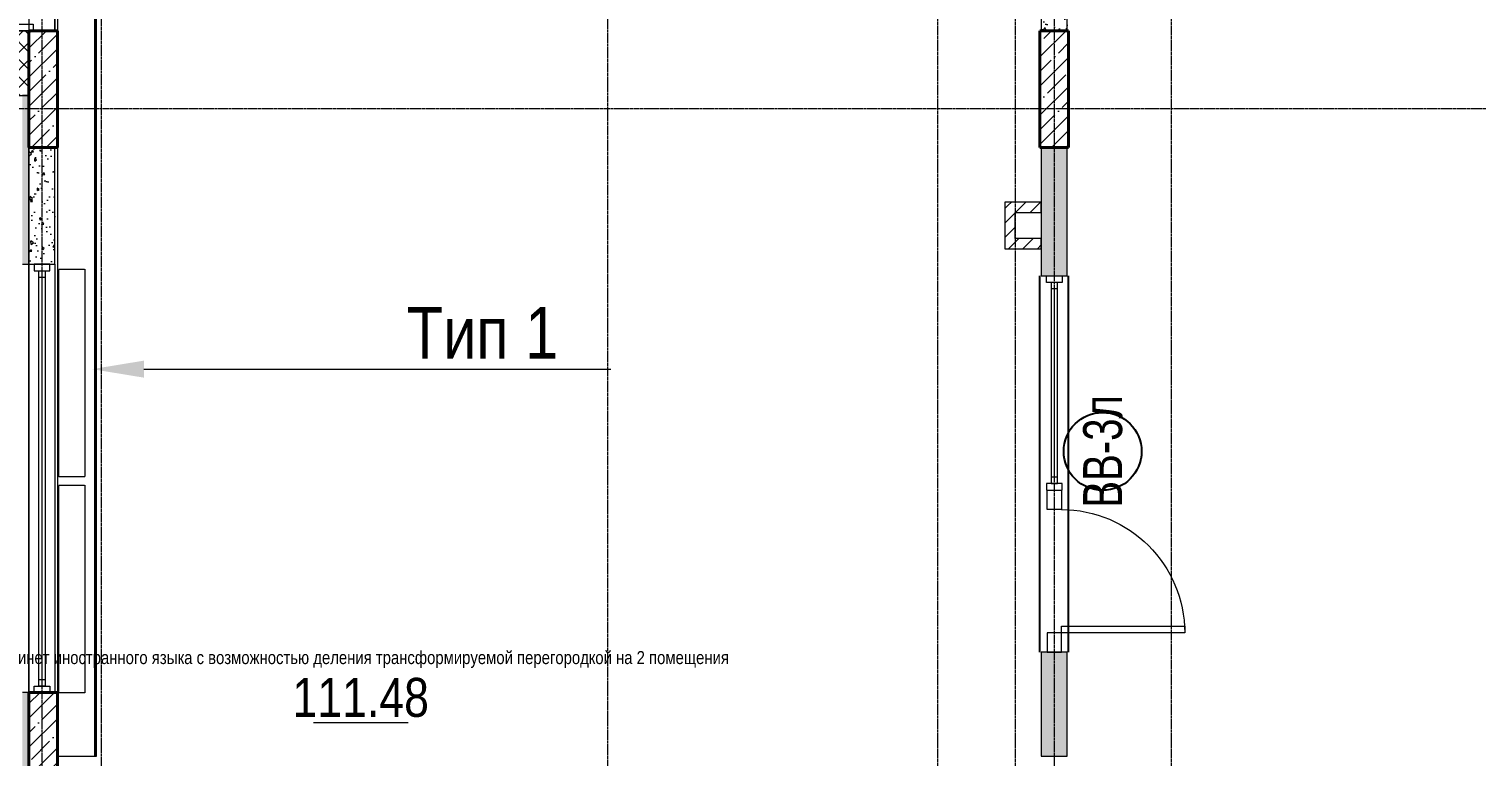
# Model space of a CAD drawing. Header units: millimetres. Extents: x -65509 to 912790, y 446 to 713294.
# Drawn here: x 187695 to 198845, y 148685 to 154289 of the extents above; entities that cross this region are included whole.
import ezdxf
from ezdxf import colors
from ezdxf.entities.mleader import LeaderData, LeaderLine
from ezdxf.enums import TextEntityAlignment as Align
from ezdxf.math import Vec2, Vec3

# ---------------------------------------------------------------- set-up
doc = ezdxf.new("R2010")
doc.units = ezdxf.units.MM
doc.linetypes.add('CENTER2', pattern=[28.575, 19.05, -3.175, 3.175, -3.175])
doc.linetypes.add('HIDDEN2', pattern=[4.7625, 3.175, -1.5875])
doc.layers.get('Defpoints').update_dxf_attribs({"color": 250})
for name, color, linetype, lineweight in [('A-AREA', 250, 'Continuous', 15), ('A-Wall_Материал_Газоблок_Контур', 250, 'Continuous', 0), ('АР_Витраж', 250, 'Continuous', 13), ('АР_Витраж марка', 250, 'Continuous', 9), ('АР_Двери_витраж', 250, 'Continuous', 9), ('АР_Колонны', 250, 'Continuous', 30), ('АР_Окна', 250, 'Continuous', 5), ('АР_площадь пом', 250, 'Continuous', 5), ('АР_Стены ЖБ', 250, 'Continuous', 35), ('АР_Стены ПЕНОблок', 250, 'Continuous', 20), ('АР_Стены_дефшов', 250, 'Continuous', 0), ('АР_Утеплитель', 250, 'Continuous', 0), ('АР_Штриховка', 250, 'Continuous', 0), ('КМ_Фахверки', 250, 'Continuous', 25), ('Размеры зашивки ГКЛ', 250, 'Continuous', 0), ('РД_Оси_100', 250, 'Continuous', 0), ('РД_проем_инж перемыч_фахверк', 250, 'Continuous', 18)]:
    doc.layers.add(name, color=color, linetype=linetype, lineweight=lineweight)
doc.layers.add('АР_Отопительные приборы', color=1, linetype='HIDDEN2', lineweight=0, true_color=0xff0000)
doc.layers.add('Зашивка радиаторов тип 1 (фанера и МДФ)', color=7, linetype='Continuous', lineweight=0, true_color=0x000085)
doc.layers.add('РД_Витраж_вн', color=250, linetype='Continuous')
doc.layers.add('РД_Проем', color=250, linetype='Continuous', lineweight=0, plot=False)
doc.styles.add('Arial_09', font='ARIALN.TTF', dxfattribs={"width": 0.9})
doc.styles.add('style1', font='ARIALN.TTF')
pattern_1 = [(45, (142195.16, 127275.07), (-112.2532, 112.2532), []), (45, (142307.41, 127275.07), (-112.2532, 112.2532), [198.4375, -39.6875, 0, -39.6875])]

# ---------------------------------------------------------------- blocks, each defined once
blk = doc.blocks.new('СОШ_2200_АР_ОСИ_М100_28.05.24')
at = {"layer": 'РД_Оси_100', "linetype": 'CENTER2'}
for p, q in [((49960, -6155), (49960, 139938.679)), ((43327.994, 26400), (71363.995, 26400))]:
    blk.add_line(p, q, dxfattribs=at)
for points in [[(45530, 139938.679), (45600, 139538.679), (45600, -6163.457)], [(46060, -6163.105), (46060, 139538.679), (46130, 139938.679)], [(52500, 139938.679), (52500, -5755), (52358.276, -6155)], [(53100, 139938.679), (53100, -5755), (52949.266, -6155)], [(54300, 139938.679), (54300, -6155)], [(53400, 70753.904), (53400, -5755), (53550, -6155)]]:
    blk.add_lwpolyline(points, dxfattribs=at)
blk = doc.blocks.new('MOK-МаркаПомещения1')
at = {"layer": 'A-AREA', "color": 0}
blk.add_line((-3.65, -1.94), (3.65, -1.94), dxfattribs=at)
at = {"layer": 'A-AREA', "color": 0, "style": 'style1'}
blk.add_attdef('АР-ПОМЕЩЕНИЕ:ПЛОЩАДЬ', text='', height=3, dxfattribs=at).set_placement((0, 0), align=Align.MIDDLE)
at = {"layer": 'Defpoints', "style": 'style1', "flags": 8}
blk.add_attdef('АР-ПОМЕЩЕНИЕ:НАИМЕНОВАНИЕ', text='', height=1, dxfattribs=at).set_placement((0, 2.96), align=Align.MIDDLE)
blk = doc.blocks.new('МаркаВитража1')
at = {"layer": 'Defpoints'}
blk.add_circle((0, 0), 3, dxfattribs=at)
at = {"color": 0, "linetype": 'ByBlock', "lineweight": -2, "style": 'Arial_09', "width": 0.9}
blk.add_attdef('АР-ОКНО:НАИМЕНОВАНИЕ', text='', height=3, dxfattribs=at).set_placement((0, 0), align=Align.MIDDLE)

msp = doc.modelspace()

# ---------------------------------------------------------------- hatches: boundary and pattern name
at = {"layer": 'АР_Штриховка', "linetype": 'Continuous', "lineweight": 0}
h = msp.add_hatch(dxfattribs=at)
h.set_pattern_fill('AR-CONC', color=256, angle=45, style=0)
h.set_pattern_definition([(95, (142195.16, 127275.07), (140.09465, 117.55338), [19.05, -209.55]), (40, (142195.16, 127275.07), (-160.01845, 110.17673), [15.24, -167.6406]), (145.45144, (142206.83, 127284.87), (-19.9238, 227.7301), [16.19, -178.09024]), (91.1842, (142159.24, 127311), (221.41024, 161.9534), [28.575, -314.325]), (141.63556, (142177.7, 127324.5), (-7.0866, 342.8268), [24.285, -267.1356]), (36.18415, (142159.24, 127311), (-7.0866, 342.8268), [22.86, -251.4597]), (66, (142186.18, 127319.97), (179.51998, 34.89515), [19.05, -209.55]), (11, (142186.18, 127319.97), (-86.5399, 173.9412), [15.24, -167.64]), (116.45145, (142201.14, 127322.88), (92.98005, 208.83634), [16.19, -178.08994]), (82.5, (142195.16, 127275.07), (-57.60547, 61.973414), [0, -165.608, 0, -170.18, 0, -168.275]), (52.5, (142195.16, 127275.07), (-23.58973, 118.087), [0, -97.028, 0, -161.798, 0, -64.135]), (12.5, (142155.105, 127235.02), (99.92786, 91.826196), [0, -63.5, 0, -198.12, 0, -262.89]), (2.5, (142137.14, 127217.06), (86.7639, 122.7224), [0, -82.55, 0, -131.572, 0, -186.69])])
h.paths.add_polyline_path([(195495.157, 154274.073), (195695.157, 154274.073), (195695.157, 157876.073), (195495.157, 157876.073)], flags=0)
h = msp.add_hatch(dxfattribs=at)
h.set_pattern_fill('ANSI37', color=256, scale=30, style=0)
h.set_pattern_definition([(45, (142195.16, 127275.07), (-67.35192, 67.35192), []), (135, (142195.16, 127275.07), (-67.35192, -67.35192), [])])
h.paths.add_polyline_path([(187545.157, 153925.073), (187695.157, 153775.073), (187695.157, 154275.073), (187545.157, 154275.073)], flags=0)
at = {"layer": 'АР_Штриховка', "linetype": 'Continuous', "lineweight": 5}
h = msp.add_hatch(dxfattribs=at)
h.set_pattern_fill('ANSI35', color=256, scale=25, style=0)
h.set_pattern_definition(pattern_1)
h.paths.add_polyline_path([(187695.157, 153375.073), (187915.157, 153375.073), (187915.157, 154275.073), (187695.157, 154275.073)], flags=0)
h = msp.add_hatch(dxfattribs=at)
h.set_pattern_fill('ANSI35', color=256, scale=25, style=0)
h.set_pattern_definition(pattern_1)
h.paths.add_polyline_path([(195485.157, 153375.073), (195705.157, 153375.073), (195705.157, 154275.073), (195485.157, 154275.073)], flags=0)
at = {"layer": 'АР_Штриховка', "linetype": 'Continuous', "lineweight": 0}
h = msp.add_hatch(dxfattribs=at)
h.set_pattern_fill('ANSI37', color=256, scale=30, style=0)
h.set_pattern_definition([(45, (142195.16, 127275.07), (-67.35192, 67.35192), []), (135, (142195.16, 127275.07), (-67.35192, -67.35192), [])])
h.paths.add_polyline_path([(186995.157, 153925.073), (187145.157, 153775.073), (187695.157, 153775.073), (187545.157, 153925.073)], flags=0)
h = msp.add_hatch(dxfattribs=at)
h.set_pattern_fill('HONEY', color=256, scale=10, style=0)
h.set_pattern_definition([(360, (142195.157, 127275.073), (47.625, 27.496306), [31.75, -63.5]), (120, (142195.157, 127275.073), (-47.625, 27.496307), [31.75, -63.5]), (60, (142195.157, 127275.073), (1e-07, 54.992613), [-63.5, 31.75])])
h.paths.add_polyline_path([(187645.157, 140675.073), (187695.157, 140675.073), (187695.157, 149175.073), (187645.157, 149175.073)], flags=0)
h.paths.add_polyline_path([(187645.157, 152475.073), (187695.157, 152475.073), (187695.157, 153775.073), (187645.157, 153775.073)], flags=0)
h = msp.add_hatch(dxfattribs=at)
h.set_pattern_fill('AR-CONC', color=256, angle=45, style=0)
h.set_pattern_definition([(95, (142195.16, 127275.07), (140.09465, 117.5534), [19.05, -209.55]), (40, (142195.16, 127275.07), (-160.01845, 110.1767), [15.24, -167.6406]), (145.45144, (142206.83, 127284.87), (-19.9238, 227.7301), [16.19, -178.09024]), (91.1842, (142159.24, 127311), (221.4102, 161.9534), [28.575, -314.325]), (141.63556, (142177.7, 127324.5), (-7.0866, 342.8268), [24.285, -267.1356]), (36.18415, (142159.24, 127311), (-7.0866, 342.8268), [22.86, -251.4597]), (66, (142186.18, 127319.97), (179.52, 34.89515), [19.05, -209.55]), (11, (142186.18, 127319.97), (-86.5399, 173.9412), [15.24, -167.64]), (116.45145, (142201.14, 127322.88), (92.98005, 208.83634), [16.19, -178.08994]), (82.5, (142195.16, 127275.07), (-57.60547, 61.97341), [0, -165.608, 0, -170.18, 0, -168.275]), (52.5, (142195.16, 127275.07), (-23.58973, 118.087), [0, -97.028, 0, -161.798, 0, -64.135]), (12.5, (142155.105, 127235.02), (99.92786, 91.826196), [0, -63.5, 0, -198.12, 0, -262.89]), (2.5, (142137.14, 127217.06), (86.7639, 122.7224), [0, -82.55, 0, -131.572, 0, -186.69])])
h.paths.add_polyline_path([(187695.157, 152475.073), (187895.157, 152475.073), (187895.157, 153375.073), (187695.157, 153375.073)], flags=0)
h = msp.add_hatch(dxfattribs=at)
h.set_pattern_fill('AR-CONC', color=256, angle=45, style=0)
h.set_pattern_definition([(95, (142195.16, 127275.07), (140.09465, 117.55338), [19.05, -209.55]), (40, (142195.16, 127275.07), (-160.01845, 110.1767), [15.24, -167.6406]), (145.45144, (142206.83, 127284.87), (-19.9238, 227.7301), [16.19, -178.09024]), (91.1842, (142159.24, 127311), (221.41024, 161.9534), [28.575, -314.325]), (141.63556, (142177.7, 127324.5), (-7.0866, 342.8268), [24.285, -267.1356]), (36.18415, (142159.24, 127311), (-7.0866, 342.8268), [22.86, -251.4597]), (66, (142186.18, 127319.97), (179.51998, 34.89515), [19.05, -209.55]), (11, (142186.18, 127319.97), (-86.5399, 173.9412), [15.24, -167.64]), (116.45145, (142201.14, 127322.88), (92.98005, 208.83634), [16.19, -178.08994]), (82.5, (142195.16, 127275.07), (-57.60547, 61.973414), [0, -165.608, 0, -170.18, 0, -168.275]), (52.5, (142195.16, 127275.07), (-23.58973, 118.087), [0, -97.028, 0, -161.798, 0, -64.135]), (12.5, (142155.105, 127235.02), (99.92786, 91.826196), [0, -63.5, 0, -198.12, 0, -262.89]), (2.5, (142137.14, 127217.06), (86.7639, 122.7224), [0, -82.55, 0, -131.572, 0, -186.69])])
h.paths.add_polyline_path([(195495.157, 148685.076), (195695.157, 148685.076), (195695.157, 149485.077), (195495.157, 149485.077)], flags=0)
h.paths.add_polyline_path([(195495.157, 152385.077), (195695.157, 152385.077), (195695.157, 153376.073), (195495.157, 153376.073)], flags=0)
at = {"layer": 'АР_Штриховка', "linetype": 'Continuous', "lineweight": 0, "ltscale": 0.5}
h = msp.add_hatch(dxfattribs=at)
h.set_pattern_fill('ANSI31', color=256, scale=25, angle=-360, style=0)
h.set_pattern_definition([(45, (142195.16, 127275.07), (-56.1266, 56.1266), [])])
h.paths.add_polyline_path([(195295.157, 152875.073), (195215.157, 152955.073), (195215.157, 152595.073), (195295.157, 152675.073)], flags=0)
h = msp.add_hatch(dxfattribs=at)
h.set_pattern_fill('ANSI31', color=256, scale=25, style=0)
h.set_pattern_definition([(45, (142195.16, 127275.07), (-56.1266, 56.1266), [])])
h.paths.add_polyline_path([(195215.157, 152955.073), (195295.157, 152875.073), (195495.157, 152875.073), (195495.157, 152955.073)], flags=0)
h = msp.add_hatch(dxfattribs=at)
h.set_pattern_fill('ANSI31', color=256, scale=25, style=0)
h.set_pattern_definition([(45, (142195.16, 127275.07), (-56.1266, 56.1266), [])])
h.paths.add_polyline_path([(195495.157, 152595.073), (195495.157, 152675.073), (195295.157, 152675.073), (195215.157, 152595.073)], flags=0)
at = {"layer": 'АР_Штриховка', "linetype": 'Continuous', "lineweight": 5}
h = msp.add_hatch(dxfattribs=at)
h.set_pattern_fill('ANSI35', color=256, scale=25, style=0)
h.set_pattern_definition(pattern_1)
h.paths.add_polyline_path([(187695.157, 147975.073), (187915.157, 147975.073), (187915.157, 149175.073), (187695.157, 149175.073)], flags=0)

# ---------------------------------------------------------------- linework, layer by layer
at = {"layer": 'A-Wall_Материал_Газоблок_Контур', "linetype": 'Continuous', "lineweight": 0}
for p, q in [((187895.157, 154275.073), (187895.157, 155475.073)), ((187440.157, 154275.073), (187895.157, 154275.073))]:
    msp.add_line(p, q, dxfattribs=at)
at = {"layer": 'АР_Витраж', "linetype": 'Continuous', "lineweight": 5}
for p, q in [((195485.157, 152385.077), (195485.157, 150735.077)), ((195705.157, 152385.077), (195705.157, 150735.077))]:
    msp.add_line(p, q, dxfattribs=at)
at = {"layer": 'АР_Витраж', "linetype": 'Continuous', "lineweight": 13}
for p, q in [((195620.157, 152285.077), (195570.157, 152285.077)), ((195595.157, 152285.077), (195595.157, 150835.077)), ((195620.157, 150835.077), (195570.157, 150835.077))]:
    msp.add_line(p, q, dxfattribs=at)
for points in [[(195535.157, 152335.077), (195535.157, 152385.077), (195655.157, 152385.077), (195655.157, 152335.077)], [(195620.157, 152335.077), (195570.157, 152335.077), (195570.157, 150785.077), (195620.157, 150785.077)], [(195535.157, 150785.077), (195535.157, 150735.077), (195655.157, 150735.077), (195655.157, 150785.077)]]:
    msp.add_lwpolyline(points, close=True, dxfattribs=at)
at = {"layer": 'АР_Двери_витраж', "linetype": 'Continuous', "lineweight": 9}
for points in [[(195540.157, 150585.077), (195540.157, 150735.077), (195650.157, 150735.077), (195650.157, 150585.077)], [(195540.157, 149635.077), (195540.157, 149485.077), (195650.157, 149485.077), (195650.157, 149635.077)], [(195650.157, 149635.077), (195650.157, 149685.077), (196600.157, 149685.077), (196600.157, 149635.077)]]:
    msp.add_lwpolyline(points, close=True, dxfattribs=at)
at = {"layer": 'АР_Двери_витраж', "linetype": 'Continuous', "lineweight": 9, "extrusion": (0, 0, -1)}
msp.add_arc((-195650.157, 149635.077), 950, 90, 180, dxfattribs=at)
at = {"layer": 'АР_Колонны', "linetype": 'HIDDEN2', "lineweight": 25}
for p, q in [((187695.157, 154275.073), (187915.157, 154275.073)), ((187695.157, 153375.073), (187695.157, 154275.073)), ((187915.157, 154275.073), (187915.157, 153375.073)), ((195485.157, 154275.073), (195705.157, 154275.073)), ((195485.157, 153375.073), (195485.157, 154275.073)), ((195705.157, 154275.073), (195705.157, 153375.073)), ((187915.157, 153375.073), (187695.157, 153375.073)), ((195705.157, 153375.073), (195485.157, 153375.073)), ((187695.157, 149175.073), (187915.157, 149175.073)), ((187695.157, 147975.073), (187695.157, 149175.073)), ((187915.157, 149175.073), (187915.157, 147975.073))]:
    msp.add_line(p, q, dxfattribs=at)
at = {"layer": 'АР_Колонны', "linetype": 'Continuous', "lineweight": 35}
for p, q in [((187695.157, 154275.073), (187915.157, 154275.073)), ((187695.157, 153375.073), (187695.157, 154275.073)), ((187915.157, 153375.073), (187915.157, 154275.073)), ((195485.157, 154275.073), (195705.157, 154275.073)), ((195485.157, 153375.073), (195485.157, 154275.073)), ((195705.157, 153375.073), (195705.157, 154275.073)), ((187695.157, 153375.073), (187915.157, 153375.073)), ((195485.157, 153375.073), (195705.157, 153375.073)), ((187695.157, 149175.073), (187915.157, 149175.073)), ((187695.157, 147975.073), (187695.157, 149175.073)), ((187915.157, 147975.073), (187915.157, 149175.073))]:
    msp.add_line(p, q, dxfattribs=at)
at = {"layer": 'АР_Окна', "linetype": 'Continuous', "lineweight": 5}
for p, q in [((187895.157, 155475.073), (187895.157, 154275.073)), ((187695.157, 152475.073), (187695.157, 149175.073)), ((187895.157, 152475.073), (187895.157, 149175.073)), ((187770.157, 152375.073), (187820.157, 152375.073)), ((187795.157, 152375.073), (187795.157, 149275.073)), ((187770.157, 149275.073), (187820.157, 149275.073))]:
    msp.add_line(p, q, dxfattribs=at)
for points in [[(187727.657, 154325.073), (187727.657, 154275.073), (187607.657, 154275.073), (187607.657, 154325.073)], [(187855.157, 152425.073), (187855.157, 152475.073), (187735.157, 152475.073), (187735.157, 152425.073)], [(187770.157, 152425.073), (187820.157, 152425.073), (187820.157, 149225.073), (187770.157, 149225.073)], [(187855.157, 149225.073), (187855.157, 149175.073), (187735.157, 149175.073), (187735.157, 149225.073)]]:
    msp.add_lwpolyline(points, close=True, dxfattribs=at)
at = {"layer": 'АР_Отопительные приборы'}
for points in [[(187925.157, 152437.327), (188125.157, 152437.327), (188125.157, 150837.327), (187925.157, 150837.327)], [(187925.157, 150772.094), (188125.157, 150772.094), (188125.157, 149172.094), (187925.157, 149172.094)]]:
    msp.add_lwpolyline(points, close=True, dxfattribs=at)
at = {"layer": 'АР_Стены ЖБ', "linetype": 'Continuous', "lineweight": 40}
for p, q in [((187915.157, 154275.073), (187695.157, 154275.073)), ((187695.157, 154275.073), (187695.157, 153375.073)), ((187915.157, 153375.073), (187915.157, 154275.073)), ((195705.157, 154275.073), (195485.157, 154275.073)), ((195485.157, 154275.073), (195485.157, 153375.073)), ((195705.157, 153375.073), (195705.157, 154275.073)), ((187695.157, 153375.073), (187915.157, 153375.073)), ((195485.157, 153375.073), (195705.157, 153375.073)), ((187915.157, 149175.073), (187695.157, 149175.073)), ((187695.157, 149175.073), (187695.157, 147975.073)), ((187915.157, 147975.073), (187915.157, 149175.073))]:
    msp.add_line(p, q, dxfattribs=at)
at = {"layer": 'АР_Стены ПЕНОблок', "linetype": 'Continuous', "lineweight": 20}
for p, q in [((195495.157, 157876.073), (195495.157, 154274.073)), ((195695.157, 154274.073), (195695.157, 157876.073)), ((195495.157, 154274.073), (195695.157, 154274.073)), ((187895.157, 153375.073), (187695.157, 153375.073)), ((187695.157, 153375.073), (187695.157, 152475.073)), ((187895.157, 152475.073), (187895.157, 153375.073)), ((195695.157, 153376.073), (195495.157, 153376.073)), ((195495.157, 153376.073), (195495.157, 152385.077)), ((195695.157, 152385.077), (195695.157, 153376.073)), ((195215.157, 152955.073), (195215.157, 152595.073)), ((195495.157, 152955.073), (195215.157, 152955.073)), ((195295.157, 152675.073), (195295.157, 152875.073)), ((195295.157, 152875.073), (195495.157, 152875.073)), ((195495.157, 152875.073), (195495.157, 152955.073)), ((195495.157, 152675.073), (195295.157, 152675.073)), ((195495.157, 152595.073), (195495.157, 152675.073)), ((195215.157, 152595.073), (195495.157, 152595.073)), ((187695.157, 152475.073), (187895.157, 152475.073)), ((195495.157, 152385.077), (195695.157, 152385.077)), ((195695.157, 149485.077), (195495.157, 149485.077)), ((195495.157, 149485.077), (195495.157, 148685.076)), ((195695.157, 148685.076), (195695.157, 149485.077)), ((195495.157, 148685.076), (195695.157, 148685.076))]:
    msp.add_line(p, q, dxfattribs=at)
at = {"layer": 'АР_Стены_дефшов', "linetype": 'Continuous', "lineweight": 0}
for p, q in [((187695.157, 153775.073), (187645.157, 153775.073)), ((187695.157, 152475.073), (187695.157, 153775.073)), ((187645.157, 152475.073), (187695.157, 152475.073)), ((187695.157, 149175.073), (187695.157, 152475.073)), ((187695.157, 149175.073), (187645.157, 149175.073)), ((187695.157, 140675.073), (187695.157, 149175.073))]:
    msp.add_line(p, q, dxfattribs=at)
at = {"layer": 'АР_Утеплитель', "linetype": 'Continuous', "lineweight": 0}
for p, q in [((187695.157, 154275.073), (187545.157, 154275.073)), ((187695.157, 153775.073), (187695.157, 154275.073)), ((187145.157, 153775.073), (187695.157, 153775.073))]:
    msp.add_line(p, q, dxfattribs=at)
at = {"layer": 'Зашивка радиаторов тип 1 (фанера и МДФ)', "linetype": 'Continuous', "lineweight": 0}
for p, q in [((187915.044, 155600.538), (187915.15, 148685.086)), ((188202.65, 148685.09), (188202.544, 155600.542)), ((188202.544, 155600.542), (188202.65, 148685.09)), ((188215.15, 148685.091), (188215.044, 155600.543)), ((187915.15, 148685.086), (188215.15, 148685.091))]:
    msp.add_line(p, q, dxfattribs=at)
at = {"layer": 'КМ_Фахверки', "lineweight": 5}
msp.add_lwpolyline([(212895.157, 195850.073), (236595.157, 195849.49), (236595.157, 127175.073), (256895.157, 127175.073), (256895.126, 262175.073), (215195.161, 262175.073), (215195.161, 256175.073), (179595.157, 256175.073), (179595.157, 227875.073), (142095.157, 227875.073), (142095.157, 140675.073), (169895.157, 140675.073), (169895.157, 153775.073), (162395.157, 153775.073), (162395.157, 195850.073), (187695.157, 195850.073), (187695.157, 127175.073), (225395.157, 127175.073), (225395.157, 140875.073), (207995.156, 140875.08), (207995.156, 195850.073), (212896.745, 195850.073)], dxfattribs=at)
at = {"layer": 'РД_Витраж_вн', "linetype": 'Continuous', "lineweight": -3}
for p, q in [((195485.157, 149485.077), (195485.157, 152385.077)), ((195705.157, 149485.077), (195705.157, 152385.077))]:
    msp.add_line(p, q, dxfattribs=at)
at = {"layer": 'РД_Проем', "linetype": 'Continuous', "lineweight": 0}
for p, q in [((195485.157, 149485.077), (195485.157, 152385.077)), ((195705.157, 149485.077), (195705.157, 152385.077))]:
    msp.add_line(p, q, dxfattribs=at)
at = {"layer": 'РД_проем_инж перемыч_фахверк', "linetype": 'Continuous', "lineweight": 18}
for p, q in [((195485.157, 152385.077), (195485.157, 149485.077)), ((195705.157, 152385.077), (195705.157, 149485.077))]:
    msp.add_line(p, q, dxfattribs=at)

# ---------------------------------------------------------------- block references
at = {"layer": 'АР_Витраж марка', "linetype": 'Continuous', "lineweight": 9, "xscale": 100, "yscale": 100, "zscale": 100, "rotation": 90}
msp.add_blockref('МаркаВитража1', (195967.737, 151033.284), dxfattribs=at).add_auto_attribs({'АР-ОКНО:НАИМЕНОВАНИЕ': 'ВВ-3л'})
at = {"layer": 'АР_площадь пом', "linetype": 'Continuous', "lineweight": 5}
ref = msp.add_blockref('MOK-МаркаПомещения1', (190251.519, 149137.486), dxfattribs=dict(at, xscale=100, yscale=100, zscale=100))
ref.add_attrib('АР-ПОМЕЩЕНИЕ:НАИМЕНОВАНИЕ', 'Кабинет иностранного языка с возможностью деления трансформируемой перегородкой на 2 помещения', dxfattribs={"layer": 'Defpoints', "height": 100, "style": 'style1'}).set_placement((190251.519, 149433.049), align=Align.MIDDLE)
ref.add_attrib('АР-ПОМЕЩЕНИЕ:ПЛОЩАДЬ', '111.48', dxfattribs={"layer": 'A-AREA', "color": 0, "height": 300, "style": 'style1'}).set_placement((190251.519, 149137.486), align=Align.MIDDLE)
at = {"layer": 'РД_Оси_100'}
msp.add_blockref('СОШ_2200_АР_ОСИ_М100_28.05.24', (142195.157, 127275.073), dxfattribs=at)

# ---------------------------------------------------------------- leaders
at = {"layer": 'Размеры зашивки ГКЛ'}
ml = msp.add_multileader_mtext('Standard', dxfattribs=at)
ml.set_content('\\pxsm1;Тип 1 ', color=(0, 0, 138), style='style1')
ml.set_leader_properties(color=256, linetype='ByLayer', lineweight=9)
ml.build(insert=Vec2(0, 0))
ml.multileader.update_dxf_attribs({"has_dogleg": 0, "text_left_attachment_type": 6, "text_right_attachment_type": 6, "text_bottom_attachment_type": 10, "dogleg_length": 25, "arrow_head_size": 400})
ctx = ml.context
ctx.base_point, ctx.char_height, ctx.arrow_head_size, ctx.landing_gap_size, ctx.plane_origin = Vec3(190556.33, 151667.158), 400, 400, 50, Vec3(182387.42, 158637.723)
ctx.left_attachment, ctx.right_attachment, ctx.top_attachment = 6, 6, 10
notes = []
notes.append((ctx, [(0, (1, 1, 0), (190531.33, 151667.158), (1, 0), 25, [(1, [(188181.552, 151667.158)], 0, [])])]))
ctx.mtext.insert, ctx.mtext.width, ctx.mtext.defined_height, ctx.mtext.line_spacing_factor, ctx.mtext.flow_direction = Vec3(190606.33, 152147.158), 1668.44707, 600, 0.3, 5
for ctx, leaders in notes:
    for number, flags, end, landing, length, lines in leaders:
        leader = LeaderData()
        leader.index, (leader.has_last_leader_line, leader.has_dogleg_vector, leader.attachment_direction) = number, flags
        leader.last_leader_point, leader.dogleg_vector, leader.dogleg_length = Vec3(end), Vec3(landing), length
        for number, points, colour, breaks in lines:
            line = LeaderLine()
            line.index, line.vertices, line.color, line.breaks = number, Vec3.list(points), colors.encode_raw_color(colour), breaks
            leader.lines.append(line)
        ctx.leaders.append(leader)

doc.saveas('drawing.dxf')
